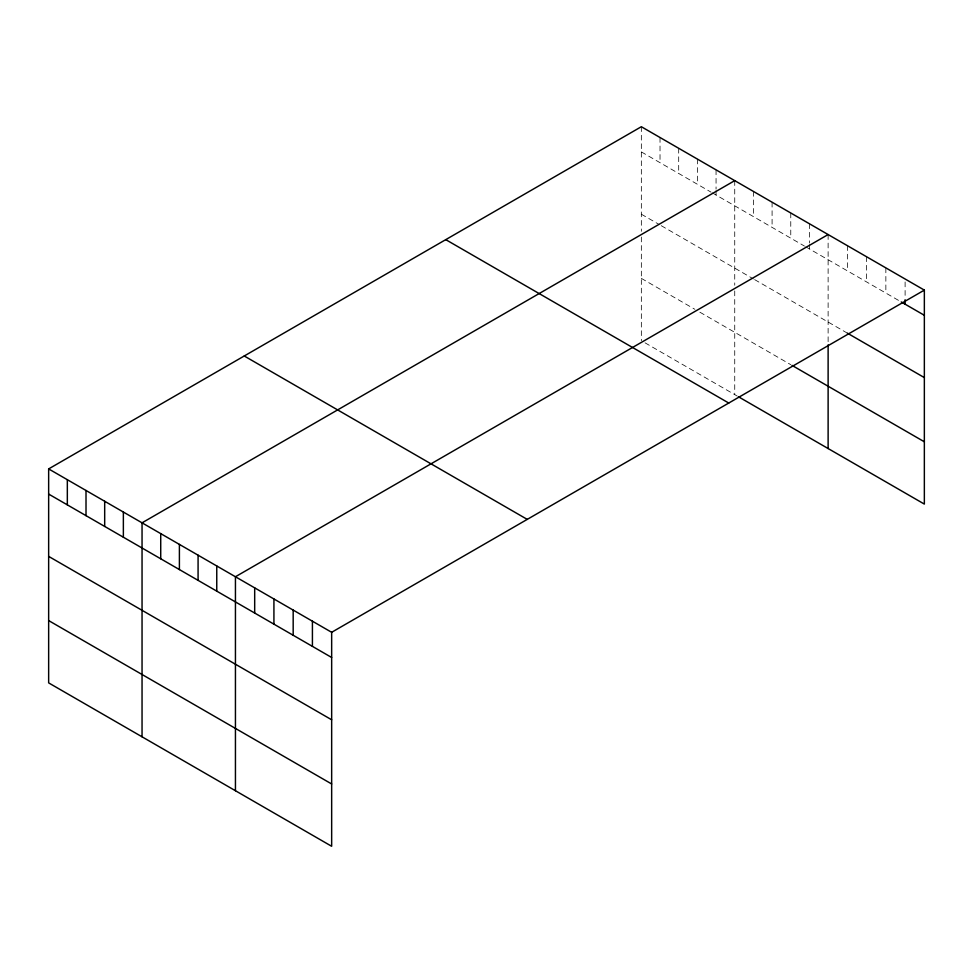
<?xml version="1.0" encoding="UTF-8"?>
<svg xmlns="http://www.w3.org/2000/svg" width="973" height="973" viewBox="0 0 973 973"><rect width="100%" height="100%" fill="white"/><g stroke="black" fill="none" stroke-linecap="round" stroke-linejoin="round"><path stroke-width="0.73" stroke-dasharray="4.87 3.65" d="M641.341 126.721L641.341 231.319M641.341 151.897L711.068 192.155M712.321 192.873L804.464 246.072M805.717 246.801L899.976 301.216M641.341 214.206L658.77 224.264M661.263 225.7L753.406 278.91M754.659 279.628L847.374 333.155M641.341 278.387L694.88 309.305M699.867 312.187L790.769 364.668M645.075 342.849L737.218 396.06M905.109 281.963L905.109 298.261M885.856 267.891L885.856 293.068M866.615 256.787L866.615 281.963M847.374 245.67L847.374 270.847M828.12 234.566L828.12 343.433M809.451 223.778L809.451 243.031M809.451 244.515L809.451 248.954M790.769 212.99L790.769 238.166M772.088 202.214L772.088 227.39M753.406 191.426L753.406 216.602M734.737 180.637L734.737 285.235M734.737 290.939L734.737 394.612M716.055 169.861L716.055 189.115M716.055 190.586L716.055 195.038M697.373 159.073L697.373 184.25M678.692 148.285L678.692 173.462M660.022 137.509L660.022 162.686M641.341 237.023L641.341 340.696"/><path stroke-width="1.46" d="M48.65 468.913L331.659 632.304L331.659 846.279L48.65 682.888L48.65 468.913L641.341 126.721L924.35 290.112L924.35 504.087L738.471 396.777M734.737 180.637L142.046 522.829L142.046 736.804M828.12 234.566L235.442 576.746L235.442 790.721M331.659 632.304L924.35 290.112M901.253 301.958L924.35 315.288M847.374 333.155L924.35 377.597M792.01 365.386L924.35 441.791M445.756 239.638L728.765 403.041M244.235 355.984L527.244 519.387M48.65 494.077L331.659 657.48M48.65 556.386L331.659 719.777M48.65 620.579L331.659 783.97M905.109 299.733L905.109 304.184M828.12 344.868L828.12 448.541M312.418 621.188L312.418 646.364M293.177 610.083L293.177 635.26M273.924 598.967L273.924 624.143M254.683 587.862L254.683 613.039M216.76 565.97L216.76 591.134M198.078 555.182L198.078 580.358M179.397 544.394L179.397 569.57M160.727 533.618L160.727 558.782M123.364 512.041L123.364 537.218M104.683 501.265L104.683 526.429M86.013 490.477L86.013 515.654M67.332 479.689L67.332 504.865"/></g></svg>
